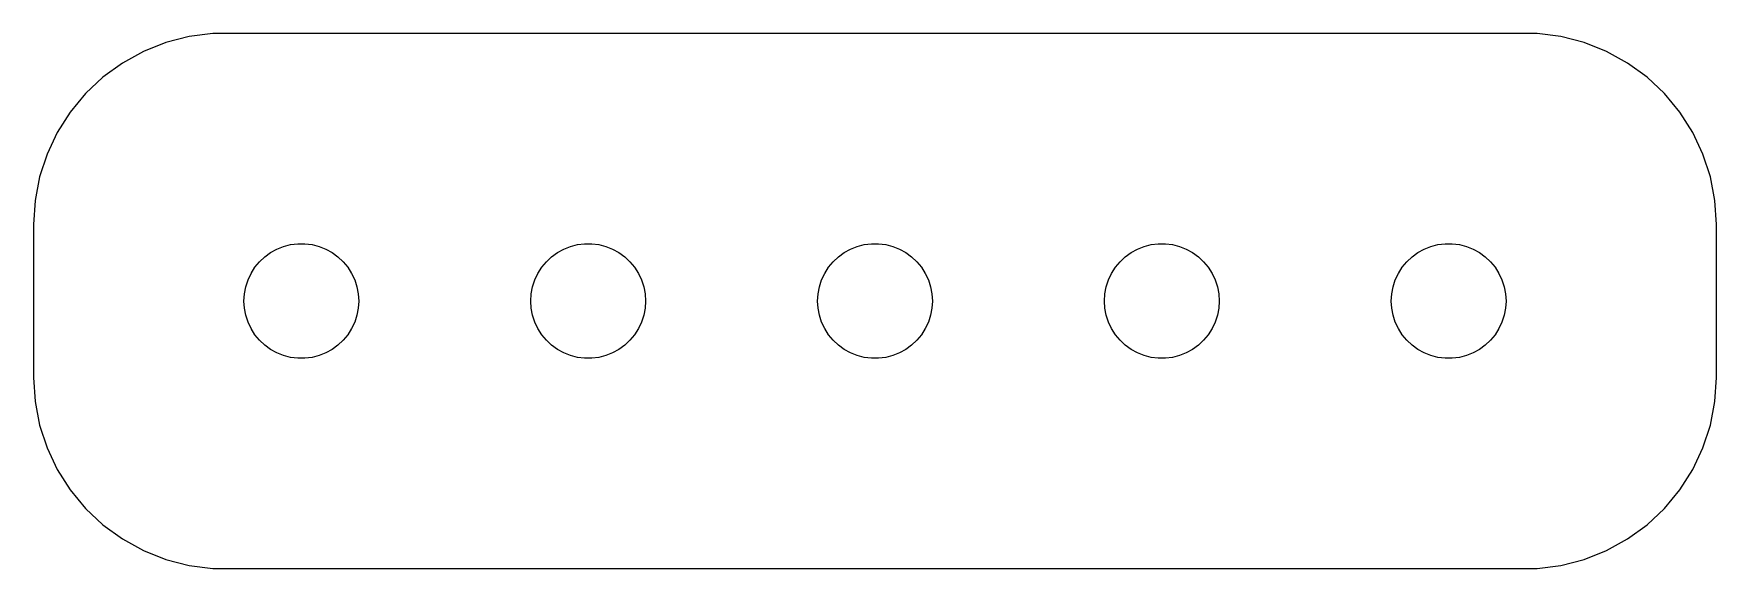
# Model space of a CAD drawing. Header units: metres. Extents: x -22 to 22, y 17 to 31.
import ezdxf

# ---------------------------------------------------------------- set-up
doc = ezdxf.new("R2010")
doc.units = ezdxf.units.M

msp = doc.modelspace()

# ---------------------------------------------------------------- linework, layer by layer
for p, q in [((-17.9369, 30.9114), (-18.5451, 30.7553)), ((-17.3139, 30.9901), (-17.9369, 30.9114)), ((17.3139, 30.9901), (-17.3139, 30.9901)), ((17.9369, 30.9114), (17.3139, 30.9901)), ((18.5451, 30.7553), (17.9369, 30.9114)), ((-19.1289, 30.5241), (-19.6791, 30.2216)), ((-18.5451, 30.7553), (-19.1289, 30.5241)), ((19.1289, 30.5241), (18.5451, 30.7553)), ((19.6791, 30.2216), (19.1289, 30.5241)), ((-19.6791, 30.2216), (-20.1871, 29.8526)), ((20.1871, 29.8526), (19.6791, 30.2216)), ((-20.1871, 29.8526), (-20.6448, 29.4227)), ((20.6448, 29.4227), (20.1871, 29.8526)), ((-20.6448, 29.4227), (-21.0451, 28.9389)), ((21.0451, 28.9389), (20.6448, 29.4227)), ((-21.0451, 28.9389), (-21.3815, 28.4088)), ((21.3815, 28.4088), (21.0451, 28.9389)), ((-21.3815, 28.4088), (-21.6489, 27.8406)), ((21.6489, 27.8406), (21.3815, 28.4088)), ((-21.6489, 27.8406), (-21.8429, 27.2434)), ((21.8429, 27.2434), (21.6489, 27.8406)), ((-21.8429, 27.2434), (-21.9606, 26.6267)), ((21.9606, 26.6267), (21.8429, 27.2434)), ((-21.9606, 26.6267), (-22, 26)), ((22, 26), (21.9606, 26.6267)), ((-22, 26), (-22, 22)), ((22, 22), (22, 26)), ((-16.0934, 25.0268), (-15.9561, 25.1558)), ((-15.9561, 25.1558), (-15.8037, 25.2665)), ((-15.8037, 25.2665), (-15.6387, 25.3572)), ((-15.6387, 25.3572), (-15.4635, 25.4266)), ((-15.4635, 25.4266), (-15.2811, 25.4734)), ((-15.2811, 25.4734), (-15.0942, 25.497)), ((-15.0942, 25.497), (-14.9058, 25.497)), ((-14.9058, 25.497), (-14.7189, 25.4734)), ((-14.7189, 25.4734), (-14.5365, 25.4266)), ((-14.5365, 25.4266), (-14.3613, 25.3572)), ((-14.3613, 25.3572), (-14.1963, 25.2665)), ((-14.1963, 25.2665), (-14.0439, 25.1558)), ((-14.0439, 25.1558), (-13.9065, 25.0268)), ((-8.59344, 25.0268), (-8.45613, 25.1558)), ((-8.45613, 25.1558), (-8.30373, 25.2665)), ((-8.30373, 25.2665), (-8.13866, 25.3572)), ((-8.13866, 25.3572), (-7.96352, 25.4266)), ((-7.96352, 25.4266), (-7.78107, 25.4734)), ((-7.78107, 25.4734), (-7.59418, 25.497)), ((-7.59418, 25.497), (-7.40581, 25.497)), ((-7.40581, 25.497), (-7.21892, 25.4734)), ((-7.21892, 25.4734), (-7.03647, 25.4266)), ((-7.03647, 25.4266), (-6.86133, 25.3572)), ((-6.86133, 25.3572), (-6.69626, 25.2665)), ((-6.69626, 25.2665), (-6.54385, 25.1558)), ((-6.54385, 25.1558), (-6.40654, 25.0268)), ((-1.09344, 25.0268), (-0.956131, 25.1558)), ((-0.956131, 25.1558), (-0.803726, 25.2665)), ((-0.803726, 25.2665), (-0.638657, 25.3572)), ((-0.638657, 25.3572), (-0.463516, 25.4266)), ((-0.463516, 25.4266), (-0.281067, 25.4734)), ((-0.281067, 25.4734), (-0.094177, 25.497)), ((-0.094177, 25.497), (0.094177, 25.497)), ((0.094177, 25.497), (0.281067, 25.4734)), ((0.281067, 25.4734), (0.463516, 25.4266)), ((0.463516, 25.4266), (0.638657, 25.3572)), ((0.638657, 25.3572), (0.803726, 25.2665)), ((0.803726, 25.2665), (0.956131, 25.1558)), ((0.956131, 25.1558), (1.09344, 25.0268)), ((6.40654, 25.0268), (6.54385, 25.1558)), ((6.54385, 25.1558), (6.69626, 25.2665)), ((6.69626, 25.2665), (6.86133, 25.3572)), ((6.86133, 25.3572), (7.03647, 25.4266)), ((7.03647, 25.4266), (7.21892, 25.4734)), ((7.21892, 25.4734), (7.40581, 25.497)), ((7.40581, 25.497), (7.59418, 25.497)), ((7.59418, 25.497), (7.78107, 25.4734)), ((7.78107, 25.4734), (7.96352, 25.4266)), ((7.96352, 25.4266), (8.13866, 25.3572)), ((8.13866, 25.3572), (8.30373, 25.2665)), ((8.30373, 25.2665), (8.45613, 25.1558)), ((8.45613, 25.1558), (8.59344, 25.0268)), ((13.9065, 25.0268), (14.0439, 25.1558)), ((14.0439, 25.1558), (14.1963, 25.2665)), ((14.1963, 25.2665), (14.3613, 25.3572)), ((14.3613, 25.3572), (14.5365, 25.4266)), ((14.5365, 25.4266), (14.7189, 25.4734)), ((14.7189, 25.4734), (14.9058, 25.497)), ((14.9058, 25.497), (15.0942, 25.497)), ((15.0942, 25.497), (15.2811, 25.4734)), ((15.2811, 25.4734), (15.4635, 25.4266)), ((15.4635, 25.4266), (15.6387, 25.3572)), ((15.6387, 25.3572), (15.8037, 25.2665)), ((15.8037, 25.2665), (15.9561, 25.1558)), ((15.9561, 25.1558), (16.0934, 25.0268)), ((-16.3947, 24.5522), (-16.3145, 24.7226)), ((-16.3145, 24.7226), (-16.2135, 24.8817)), ((-16.2135, 24.8817), (-16.0934, 25.0268)), ((-13.9065, 25.0268), (-13.7865, 24.8817)), ((-13.7865, 24.8817), (-13.6855, 24.7226)), ((-13.6855, 24.7226), (-13.6053, 24.5522)), ((-8.89465, 24.5522), (-8.81445, 24.7226)), ((-8.81445, 24.7226), (-8.71352, 24.8817)), ((-8.71352, 24.8817), (-8.59344, 25.0268)), ((-6.40654, 25.0268), (-6.28647, 24.8817)), ((-6.28647, 24.8817), (-6.18553, 24.7226)), ((-6.18553, 24.7226), (-6.10533, 24.5522)), ((-1.39465, 24.5522), (-1.31445, 24.7226)), ((-1.31445, 24.7226), (-1.21352, 24.8817)), ((-1.21352, 24.8817), (-1.09344, 25.0268)), ((1.09344, 25.0268), (1.21352, 24.8817)), ((1.21352, 24.8817), (1.31445, 24.7226)), ((1.31445, 24.7226), (1.39465, 24.5522)), ((6.10533, 24.5522), (6.18553, 24.7226)), ((6.18553, 24.7226), (6.28647, 24.8817)), ((6.28647, 24.8817), (6.40654, 25.0268)), ((8.59344, 25.0268), (8.71352, 24.8817)), ((8.71352, 24.8817), (8.81445, 24.7226)), ((8.81445, 24.7226), (8.89465, 24.5522)), ((13.6053, 24.5522), (13.6855, 24.7226)), ((13.6855, 24.7226), (13.7865, 24.8817)), ((13.7865, 24.8817), (13.9065, 25.0268)), ((16.0934, 25.0268), (16.2135, 24.8817)), ((16.2135, 24.8817), (16.3145, 24.7226)), ((16.3145, 24.7226), (16.3947, 24.5522)), ((-16.4882, 24.188), (-16.4529, 24.373)), ((-16.4529, 24.373), (-16.3947, 24.5522)), ((-13.6053, 24.5522), (-13.5471, 24.373)), ((-13.5471, 24.373), (-13.5118, 24.188)), ((-8.98816, 24.188), (-8.95287, 24.373)), ((-8.95287, 24.373), (-8.89465, 24.5522)), ((-6.10533, 24.5522), (-6.04712, 24.373)), ((-6.04712, 24.373), (-6.01183, 24.188)), ((-1.48816, 24.188), (-1.45287, 24.373)), ((-1.45287, 24.373), (-1.39465, 24.5522)), ((1.39465, 24.5522), (1.45287, 24.373)), ((1.45287, 24.373), (1.48816, 24.188)), ((6.01183, 24.188), (6.04712, 24.373)), ((6.04712, 24.373), (6.10533, 24.5522)), ((8.89465, 24.5522), (8.95287, 24.373)), ((8.95287, 24.373), (8.98816, 24.188)), ((13.5118, 24.188), (13.5471, 24.373)), ((13.5471, 24.373), (13.6053, 24.5522)), ((16.3947, 24.5522), (16.4529, 24.373)), ((16.4529, 24.373), (16.4882, 24.188)), ((-16.5, 24), (-16.4882, 24.188)), ((-16.4882, 23.812), (-16.5, 24)), ((-16.4529, 23.627), (-16.4882, 23.812)), ((-13.5118, 23.812), (-13.5471, 23.627)), ((-13.5118, 24.188), (-13.5, 24)), ((-13.5, 24), (-13.5118, 23.812)), ((-9, 24), (-8.98816, 24.188)), ((-8.98816, 23.812), (-9, 24)), ((-8.95287, 23.627), (-8.98816, 23.812)), ((-6.01183, 23.812), (-6.04712, 23.627)), ((-6.01183, 24.188), (-6, 24)), ((-6, 24), (-6.01183, 23.812)), ((-1.5, 24), (-1.48816, 24.188)), ((-1.48816, 23.812), (-1.5, 24)), ((-1.45287, 23.627), (-1.48816, 23.812)), ((1.48816, 23.812), (1.45287, 23.627)), ((1.48816, 24.188), (1.5, 24)), ((1.5, 24), (1.48816, 23.812)), ((6, 24), (6.01183, 24.188)), ((6.01183, 23.812), (6, 24)), ((6.04712, 23.627), (6.01183, 23.812)), ((8.98816, 23.812), (8.95287, 23.627)), ((8.98816, 24.188), (9, 24)), ((9, 24), (8.98816, 23.812)), ((13.5, 24), (13.5118, 24.188)), ((13.5118, 23.812), (13.5, 24)), ((13.5471, 23.627), (13.5118, 23.812)), ((16.4882, 23.812), (16.4529, 23.627)), ((16.4882, 24.188), (16.5, 24)), ((16.5, 24), (16.4882, 23.812)), ((-16.3947, 23.4478), (-16.4529, 23.627)), ((-16.3145, 23.2774), (-16.3947, 23.4478)), ((-13.6053, 23.4478), (-13.6855, 23.2774)), ((-13.5471, 23.627), (-13.6053, 23.4478)), ((-8.89465, 23.4478), (-8.95287, 23.627)), ((-8.81445, 23.2774), (-8.89465, 23.4478)), ((-6.10533, 23.4478), (-6.18553, 23.2774)), ((-6.04712, 23.627), (-6.10533, 23.4478)), ((-1.39465, 23.4478), (-1.45287, 23.627)), ((-1.31445, 23.2774), (-1.39465, 23.4478)), ((1.39465, 23.4478), (1.31445, 23.2774)), ((1.45287, 23.627), (1.39465, 23.4478)), ((6.10533, 23.4478), (6.04712, 23.627)), ((6.18553, 23.2774), (6.10533, 23.4478)), ((8.89465, 23.4478), (8.81445, 23.2774)), ((8.95287, 23.627), (8.89465, 23.4478)), ((13.6053, 23.4478), (13.5471, 23.627)), ((13.6855, 23.2774), (13.6053, 23.4478)), ((16.3947, 23.4478), (16.3145, 23.2774)), ((16.4529, 23.627), (16.3947, 23.4478)), ((-16.2135, 23.1183), (-16.3145, 23.2774)), ((-16.0934, 22.9732), (-16.2135, 23.1183)), ((-15.9561, 22.8442), (-16.0934, 22.9732)), ((-13.9065, 22.9732), (-14.0439, 22.8442)), ((-13.7865, 23.1183), (-13.9065, 22.9732)), ((-13.6855, 23.2774), (-13.7865, 23.1183)), ((-8.71352, 23.1183), (-8.81445, 23.2774)), ((-8.59344, 22.9732), (-8.71352, 23.1183)), ((-8.45613, 22.8442), (-8.59344, 22.9732)), ((-6.40654, 22.9732), (-6.54385, 22.8442)), ((-6.28647, 23.1183), (-6.40654, 22.9732)), ((-6.18553, 23.2774), (-6.28647, 23.1183)), ((-1.21352, 23.1183), (-1.31445, 23.2774)), ((-1.09344, 22.9732), (-1.21352, 23.1183)), ((-0.956131, 22.8442), (-1.09344, 22.9732)), ((1.09344, 22.9732), (0.956131, 22.8442)), ((1.21352, 23.1183), (1.09344, 22.9732)), ((1.31445, 23.2774), (1.21352, 23.1183)), ((6.28647, 23.1183), (6.18553, 23.2774)), ((6.40654, 22.9732), (6.28647, 23.1183)), ((6.54385, 22.8442), (6.40654, 22.9732)), ((8.59344, 22.9732), (8.45613, 22.8442)), ((8.71352, 23.1183), (8.59344, 22.9732)), ((8.81445, 23.2774), (8.71352, 23.1183)), ((13.7865, 23.1183), (13.6855, 23.2774)), ((13.9065, 22.9732), (13.7865, 23.1183)), ((14.0439, 22.8442), (13.9065, 22.9732)), ((16.0934, 22.9732), (15.9561, 22.8442)), ((16.2135, 23.1183), (16.0934, 22.9732)), ((16.3145, 23.2774), (16.2135, 23.1183)), ((-15.8037, 22.7335), (-15.9561, 22.8442)), ((-15.6387, 22.6428), (-15.8037, 22.7335)), ((-15.4635, 22.5734), (-15.6387, 22.6428)), ((-15.2811, 22.5266), (-15.4635, 22.5734)), ((-15.0942, 22.503), (-15.2811, 22.5266)), ((-14.9058, 22.503), (-15.0942, 22.503)), ((-14.7189, 22.5266), (-14.9058, 22.503)), ((-14.5365, 22.5734), (-14.7189, 22.5266)), ((-14.3613, 22.6428), (-14.5365, 22.5734)), ((-14.1963, 22.7335), (-14.3613, 22.6428)), ((-14.0439, 22.8442), (-14.1963, 22.7335)), ((-8.30373, 22.7335), (-8.45613, 22.8442)), ((-8.13866, 22.6428), (-8.30373, 22.7335)), ((-7.96352, 22.5734), (-8.13866, 22.6428)), ((-7.78107, 22.5266), (-7.96352, 22.5734)), ((-7.59418, 22.503), (-7.78107, 22.5266)), ((-7.40581, 22.503), (-7.59418, 22.503)), ((-7.21892, 22.5266), (-7.40581, 22.503)), ((-7.03647, 22.5734), (-7.21892, 22.5266)), ((-6.86133, 22.6428), (-7.03647, 22.5734)), ((-6.69626, 22.7335), (-6.86133, 22.6428)), ((-6.54385, 22.8442), (-6.69626, 22.7335)), ((-0.803726, 22.7335), (-0.956131, 22.8442)), ((-0.638657, 22.6428), (-0.803726, 22.7335)), ((-0.463516, 22.5734), (-0.638657, 22.6428)), ((-0.281067, 22.5266), (-0.463516, 22.5734)), ((-0.094177, 22.503), (-0.281067, 22.5266)), ((0.094177, 22.503), (-0.094177, 22.503)), ((0.281067, 22.5266), (0.094177, 22.503)), ((0.463516, 22.5734), (0.281067, 22.5266)), ((0.638657, 22.6428), (0.463516, 22.5734)), ((0.803726, 22.7335), (0.638657, 22.6428)), ((0.956131, 22.8442), (0.803726, 22.7335)), ((6.69626, 22.7335), (6.54385, 22.8442)), ((6.86133, 22.6428), (6.69626, 22.7335)), ((7.03647, 22.5734), (6.86133, 22.6428)), ((7.21892, 22.5266), (7.03647, 22.5734)), ((7.40581, 22.503), (7.21892, 22.5266)), ((7.59418, 22.503), (7.40581, 22.503)), ((7.78107, 22.5266), (7.59418, 22.503)), ((7.96352, 22.5734), (7.78107, 22.5266)), ((8.13866, 22.6428), (7.96352, 22.5734)), ((8.30373, 22.7335), (8.13866, 22.6428)), ((8.45613, 22.8442), (8.30373, 22.7335)), ((14.1963, 22.7335), (14.0439, 22.8442)), ((14.3613, 22.6428), (14.1963, 22.7335)), ((14.5365, 22.5734), (14.3613, 22.6428)), ((14.7189, 22.5266), (14.5365, 22.5734)), ((14.9058, 22.503), (14.7189, 22.5266)), ((15.0942, 22.503), (14.9058, 22.503)), ((15.2811, 22.5266), (15.0942, 22.503)), ((15.4635, 22.5734), (15.2811, 22.5266)), ((15.6387, 22.6428), (15.4635, 22.5734)), ((15.8037, 22.7335), (15.6387, 22.6428)), ((15.9561, 22.8442), (15.8037, 22.7335)), ((-22, 22), (-21.9606, 21.3733)), ((21.9606, 21.3733), (22, 22)), ((-21.9606, 21.3733), (-21.8429, 20.7566)), ((21.8429, 20.7566), (21.9606, 21.3733)), ((-21.8429, 20.7566), (-21.6489, 20.1594)), ((21.6489, 20.1594), (21.8429, 20.7566)), ((-21.6489, 20.1594), (-21.3815, 19.5912)), ((21.3815, 19.5912), (21.6489, 20.1594)), ((-21.3815, 19.5912), (-21.0451, 19.0611)), ((21.0451, 19.0611), (21.3815, 19.5912)), ((-21.0451, 19.0611), (-20.6448, 18.5773)), ((20.6448, 18.5773), (21.0451, 19.0611)), ((-20.6448, 18.5773), (-20.1871, 18.1474)), ((20.1871, 18.1474), (20.6448, 18.5773)), ((-20.1871, 18.1474), (-19.6791, 17.7784)), ((19.6791, 17.7784), (20.1871, 18.1474)), ((-19.6791, 17.7784), (-19.1289, 17.4759)), ((19.1289, 17.4759), (19.6791, 17.7784)), ((-19.1289, 17.4759), (-18.5451, 17.2447)), ((-18.5451, 17.2447), (-17.9369, 17.0886)), ((17.9369, 17.0886), (18.5451, 17.2447)), ((18.5451, 17.2447), (19.1289, 17.4759)), ((-17.9369, 17.0886), (-17.3139, 17.0099)), ((-17.3139, 17.0099), (17.3139, 17.0099)), ((17.3139, 17.0099), (17.9369, 17.0886))]:
    msp.add_line(p, q)

doc.saveas('drawing.dxf')
